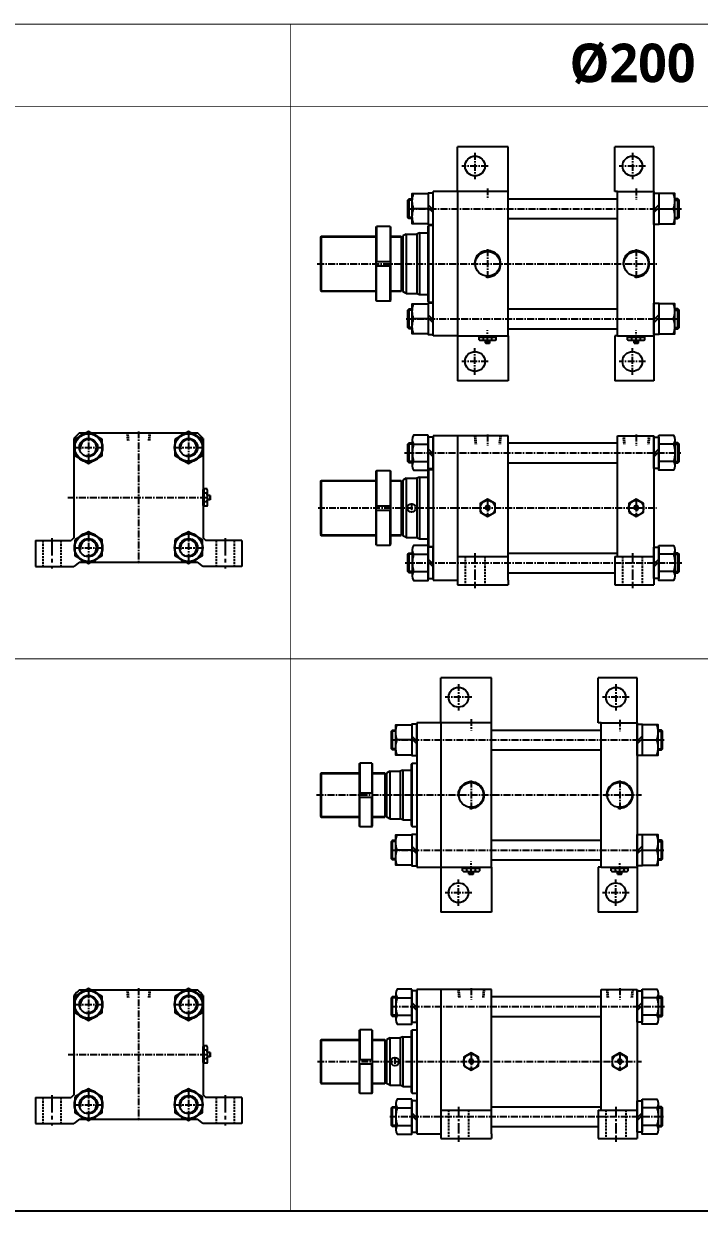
# Model space of a CAD drawing. Extents: x -819 to 7103, y -1 to 3511.
# Drawn here: x 3794 to 5022, y -1 to 2156 of the extents above; entities that cross this region are included whole.
import ezdxf

# ---------------------------------------------------------------- set-up
doc = ezdxf.new("R2010")
doc.units = 0
doc.header["$LTSCALE"] = 10
doc.header["$MEASUREMENT"] = 0
for name, pattern in [('CENTER', [2, 1.25, -0.25, 0.25, -0.25]), ('CENTERX2', [4, 2.5, -0.5, 0.5, -0.5]), ('HIDDEN', [0.375, 0.25, -0.125]), ('HIDDENX2', [0.75, 0.5, -0.25])]:
    doc.linetypes.add(name, pattern=pattern)
doc.layers.get('0').update_dxf_attribs({"linetype": 'CONTINUOUS'})
for name, color, linetype in [('CEN', 1, 'CENTERX2'), ('HID', 2, 'HIDDENX2'), ('ML', 7, 'CONTINUOUS')]:
    doc.layers.add(name, color=color, linetype=linetype)
doc.styles.add('문자', font='romans.shx')

msp = doc.modelspace()

# ---------------------------------------------------------------- linework, layer by layer
at = {"color": 7, "linetype": 'Continuous'}
for p, q in [((4621.9, 1581.9), (4621.9, 1586.9)), ((4621.9, 1586.9), (4628.3, 1586.9)), ((4622.9, 1586.9), (4622.9, 1588.9)), ((4622.9, 1588.9), (4652.1, 1588.9)), ((4625.1, 1580.9), (4649.9, 1580.9)), ((4628.3, 1586.9), (4653.1, 1586.9)), ((4629.7, 1581.9), (4629.7, 1586.9)), ((4633.5, 1581.1), (4633.5, 1581.1)), ((4633.5, 1576.4), (4633.5, 1580.9)), ((4633.5, 1576.4), (4634, 1575.9)), ((4641.5, 1576.4), (4633.5, 1576.4)), ((4634, 1575.9), (4641, 1575.9)), ((4641.5, 1576.4), (4641, 1575.9)), ((4641.5, 1576.4), (4641.5, 1580.9)), ((4645.3, 1581.9), (4645.3, 1586.9)), ((4652.1, 1586.9), (4652.1, 1588.9)), ((4653.1, 1581.9), (4653.1, 1586.9)), ((4891.9, 1581.9), (4891.9, 1586.9)), ((4891.9, 1586.9), (4898.3, 1586.9)), ((4892.9, 1586.9), (4892.9, 1588.9)), ((4892.9, 1588.9), (4922.1, 1588.9)), ((4895.1, 1580.9), (4919.9, 1580.9)), ((4898.3, 1586.9), (4923.1, 1586.9)), ((4899.7, 1581.9), (4899.7, 1586.9)), ((4903.5, 1581.1), (4903.5, 1581.1)), ((4903.5, 1576.4), (4903.5, 1580.9)), ((4903.5, 1576.4), (4904, 1575.9)), ((4911.5, 1576.4), (4903.5, 1576.4)), ((4904, 1575.9), (4911, 1575.9)), ((4911.5, 1576.4), (4911, 1575.9)), ((4911.5, 1576.4), (4911.5, 1580.9)), ((4915.3, 1581.9), (4915.3, 1586.9)), ((4922.1, 1586.9), (4922.1, 1588.9)), ((4923.1, 1581.9), (4923.1, 1586.9)), ((4120.5, 1280.7), (4120.5, 1309.9)), ((4122.5, 1309.9), (4120.5, 1309.9)), ((4127.5, 1310.9), (4122.5, 1310.9)), ((4122.5, 1286), (4122.5, 1310.9)), ((4127.5, 1303.1), (4122.5, 1303.1)), ((4128.5, 1282.9), (4128.5, 1307.7)), ((4133, 1299.3), (4128.5, 1299.3)), ((4133, 1299.3), (4133.5, 1298.8)), ((4133, 1299.3), (4133, 1291.3)), ((4133.5, 1291.8), (4133.5, 1298.8)), ((4122.5, 1280.7), (4120.5, 1280.7)), ((4127.5, 1287.5), (4122.5, 1287.5)), ((4122.5, 1279.7), (4122.5, 1286)), ((4127.5, 1279.7), (4122.5, 1279.7)), ((4128.2, 1291.3), (4128.2, 1291.3)), ((4133, 1291.3), (4128.5, 1291.3)), ((4133, 1291.3), (4133.5, 1291.8)), ((4591.9, 617.2), (4591.9, 622.2)), ((4591.9, 622.2), (4598.3, 622.2)), ((4592.9, 622.2), (4592.9, 624.2)), ((4592.9, 624.2), (4622.1, 624.2)), ((4595.1, 616.2), (4619.9, 616.2)), ((4598.3, 622.2), (4623.1, 622.2)), ((4599.7, 617.2), (4599.7, 622.2)), ((4603.5, 616.4), (4603.5, 616.4)), ((4603.5, 611.7), (4603.5, 616.2)), ((4603.5, 611.7), (4604, 611.2)), ((4611.5, 611.7), (4603.5, 611.7)), ((4604, 611.2), (4611, 611.2)), ((4611.5, 611.7), (4611, 611.2)), ((4611.5, 611.7), (4611.5, 616.2)), ((4615.3, 617.2), (4615.3, 622.2)), ((4622.1, 622.2), (4622.1, 624.2)), ((4623.1, 617.2), (4623.1, 622.2)), ((4861.9, 617.2), (4861.9, 622.2)), ((4861.9, 622.2), (4868.3, 622.2)), ((4862.9, 622.2), (4862.9, 624.2)), ((4862.9, 624.2), (4892.1, 624.2)), ((4865.1, 616.2), (4889.9, 616.2)), ((4868.3, 622.2), (4893.1, 622.2)), ((4869.7, 617.2), (4869.7, 622.2)), ((4873.5, 616.4), (4873.5, 616.4)), ((4873.5, 611.7), (4873.5, 616.2)), ((4873.5, 611.7), (4874, 611.2)), ((4881.5, 611.7), (4873.5, 611.7)), ((4874, 611.2), (4881, 611.2)), ((4881.5, 611.7), (4881, 611.2)), ((4881.5, 611.7), (4881.5, 616.2)), ((4885.3, 617.2), (4885.3, 622.2)), ((4892.1, 622.2), (4892.1, 624.2)), ((4893.1, 617.2), (4893.1, 622.2)), ((4120.5, 269.2), (4120.5, 298.4)), ((4122.5, 298.4), (4120.5, 298.4)), ((4127.5, 299.4), (4122.5, 299.4)), ((4122.5, 274.5), (4122.5, 299.4)), ((4127.5, 291.6), (4122.5, 291.6)), ((4128.5, 271.4), (4128.5, 296.2)), ((4133, 287.8), (4128.5, 287.8)), ((4133, 287.8), (4133.5, 287.3)), ((4133, 287.8), (4133, 279.8)), ((4133.5, 280.3), (4133.5, 287.3)), ((4122.5, 269.2), (4120.5, 269.2)), ((4127.5, 276), (4122.5, 276)), ((4122.5, 268.2), (4122.5, 274.5)), ((4127.5, 268.2), (4122.5, 268.2)), ((4128.2, 279.8), (4128.2, 279.8)), ((4133, 279.8), (4128.5, 279.8)), ((4133, 279.8), (4133.5, 280.3))]:
    msp.add_line(p, q, dxfattribs=at)
for points in [[(4624, 1268.8), (4637.5, 1261), (4651, 1268.8), (4651, 1284.4), (4637.5, 1292.2), (4624, 1284.4)], [(4636.1, 1279.1), (4634.6, 1276.6), (4636.1, 1274.1), (4639, 1274.1), (4640.4, 1276.6), (4639, 1279.1)], [(4894, 1268.8), (4907.5, 1261), (4921, 1268.8), (4921, 1284.4), (4907.5, 1292.2), (4894, 1284.4)], [(4906.1, 1279.1), (4904.6, 1276.6), (4906.1, 1274.1), (4909, 1274.1), (4910.4, 1276.6), (4909, 1279.1)], [(4594, 263.3), (4607.5, 255.5), (4621, 263.3), (4621, 278.9), (4607.5, 286.7), (4594, 278.9)], [(4864, 263.3), (4877.5, 255.5), (4891, 263.3), (4891, 278.9), (4877.5, 286.7), (4864, 278.9)], [(4606.1, 273.6), (4604.6, 271.1), (4606.1, 268.6), (4609, 268.6), (4610.4, 271.1), (4609, 273.6)], [(4876.1, 273.6), (4874.6, 271.1), (4876.1, 268.6), (4879, 268.6), (4880.4, 271.1), (4879, 273.6)]]:
    msp.add_lwpolyline(points, close=True, dxfattribs=at)
for centre, radius in [((4637.5, 1276.6), 13.5), ((4637.5, 1276.6), 3.5), ((4907.5, 1276.6), 13.5), ((4907.5, 1276.6), 3.5), ((4607.5, 271.1), 13.5), ((4877.5, 271.1), 13.5), ((4607.5, 271.1), 3.5), ((4877.5, 271.1), 3.5)]:
    msp.add_circle(centre, radius, dxfattribs=at)
for centre, radius, start, end in [((4625.1, 1586.5), 5.62, 235.6158, 270), ((4625.8, 1589.1), 8.22, 241.7006, 298.2994), ((4637.5, 1612.2), 31.3, 255.6172, 270.0141), ((4637.5, 1612.2), 31.3, 269.9859, 284.3828), ((4649.2, 1589.1), 8.22, 241.7006, 298.2994), ((4895.1, 1586.5), 5.62, 235.6158, 270), ((4895.8, 1589.1), 8.22, 241.7006, 298.2994), ((4907.5, 1612.2), 31.3, 255.6172, 270.0141), ((4907.5, 1612.2), 31.3, 269.9859, 284.3828), ((4919.2, 1589.1), 8.22, 241.7006, 298.2994), ((4120.2, 1307), 8.22, 331.7006, 28.2994), ((4097.1, 1295.3), 31.3, 359.9859, 14.3828), ((4097.1, 1295.3), 31.3, 345.6172, 0.0141), ((4120.2, 1283.6), 8.22, 331.7006, 28.2994), ((4122.8, 1282.9), 5.62, 325.6158, 0), ((4595.1, 621.8), 5.62, 235.6158, 270), ((4595.8, 624.4), 8.22, 241.7006, 298.2994), ((4607.5, 647.5), 31.3, 255.6172, 270.0141), ((4607.5, 647.5), 31.3, 269.9859, 284.3828), ((4619.2, 624.4), 8.22, 241.7006, 298.2994), ((4865.1, 621.8), 5.62, 235.6158, 270), ((4865.8, 624.4), 8.22, 241.7006, 298.2994), ((4877.5, 647.5), 31.3, 255.6172, 270.0141), ((4877.5, 647.5), 31.3, 269.9859, 284.3828), ((4889.2, 624.4), 8.22, 241.7006, 298.2994), ((4120.2, 295.5), 8.22, 331.7006, 28.2994), ((4097.1, 283.8), 31.3, 359.9859, 14.3828), ((4097.1, 283.8), 31.3, 345.6172, 0.0141), ((4120.2, 272.1), 8.22, 331.7006, 28.2994), ((4122.8, 271.4), 5.62, 325.6158, 0)]:
    msp.add_arc(centre, radius, start, end, dxfattribs=at)
at = {"layer": 'CEN', "color": 1, "linetype": 'CENTER'}
for p, q in [((4614.5, 1921.4), (4614.5, 1873.4)), ((4900.5, 1921.4), (4900.5, 1873.4)), ((4638.5, 1897.4), (4590.5, 1897.4)), ((4924.5, 1897.4), (4876.5, 1897.4)), ((4614.5, 1518.4), (4614.5, 1566.4)), ((4900.5, 1518.4), (4900.5, 1566.4)), ((4638.5, 1542.4), (4590.5, 1542.4)), ((4924.5, 1542.4), (4876.5, 1542.4)), ((4584.5, 956.7), (4584.5, 908.7)), ((4870.5, 956.7), (4870.5, 908.7)), ((4608.5, 932.7), (4560.5, 932.7)), ((4894.5, 932.7), (4846.5, 932.7)), ((4584.5, 553.7), (4584.5, 601.7)), ((4870.5, 553.7), (4870.5, 601.7)), ((4608.5, 577.7), (4560.5, 577.7)), ((4894.5, 577.7), (4846.5, 577.7))]:
    msp.add_line(p, q, dxfattribs=at)
at = {"layer": 'CEN', "color": 1, "linetype": 'CENTER', "ltscale": 2.5}
for p, q in [((3845.5, 1221.3), (3845.5, 1166.3)), ((4160.5, 1221.3), (4160.5, 1166.3)), ((3845.5, 209.8), (3845.5, 154.8)), ((4160.5, 209.8), (4160.5, 154.8))]:
    msp.add_line(p, q, dxfattribs=at)
at = {"layer": 'CEN', "color": 1, "linetype": 'CENTER', "ltscale": 1.5}
for p, q in [((4614.5, 1194.6), (4614.5, 1130.6)), ((4900.5, 1194.6), (4900.5, 1130.6)), ((4584.5, 189.1), (4584.5, 125.1)), ((4870.5, 189.1), (4870.5, 125.1))]:
    msp.add_line(p, q, dxfattribs=at)
at = {"layer": 'CEN', "color": 7, "linetype": 'Continuous', "ltscale": 1.5}
for p, q in [((4868.5, 1188.6), (4868.5, 1136.6)), ((4838.5, 183.1), (4838.5, 131.1))]:
    msp.add_line(p, q, dxfattribs=at)
at = {"layer": 'HID', "color": 6, "linetype": 'HIDDEN', "ltscale": 1.5}
for p, q in [((3829, 1217.3), (3829, 1170.3)), ((3862, 1217.3), (3862, 1170.3)), ((4144, 1217.3), (4144, 1170.3)), ((4177, 1217.3), (4177, 1170.3)), ((4596.5, 1188.6), (4596.5, 1136.6)), ((4632.5, 1188.6), (4632.5, 1136.6)), ((4882.5, 1188.6), (4882.5, 1136.6)), ((4918.5, 1188.6), (4918.5, 1136.6)), ((3829, 205.8), (3829, 158.8)), ((3862, 205.8), (3862, 158.8)), ((4144, 205.8), (4144, 158.8)), ((4177, 205.8), (4177, 158.8)), ((4566.5, 183.1), (4566.5, 131.1)), ((4602.5, 183.1), (4602.5, 131.1)), ((4852.5, 183.1), (4852.5, 131.1)), ((4888.5, 183.1), (4888.5, 131.1))]:
    msp.add_line(p, q, dxfattribs=at)
at = {"layer": 'ML'}
for p, q in [((4674.5, 1932.4), (4582.5, 1932.4)), ((4582.5, 1850.9), (4582.5, 1932.4)), ((4674.5, 1850.9), (4674.5, 1932.4)), ((4939.5, 1932.4), (4868.5, 1932.4)), ((4868.5, 1850.9), (4868.5, 1932.4)), ((4939.5, 1850.9), (4939.5, 1932.4)), ((4494.7, 1801.9), (4494.7, 1837.9)), ((4674.5, 1850.9), (4538.5, 1850.9)), ((4538.5, 1588.9), (4538.5, 1850.9)), ((4582.5, 1850.9), (4582.5, 1588.9)), ((4674.5, 1588.9), (4674.5, 1850.9)), ((4873.5, 1850.9), (4868.5, 1850.9)), ((4873.5, 1588.9), (4873.5, 1850.9)), ((4873.5, 1850.9), (4939.5, 1850.9)), ((4939.5, 1850.9), (4939.5, 1588.9)), ((4983.3, 1801.9), (4983.3, 1837.9)), ((4529.5, 1819.9), (4503, 1819.9)), ((4529.5, 1826.9), (4538.5, 1817.9)), ((4529.5, 1821.8), (4538.5, 1812.8)), ((4948.5, 1826.9), (4939.5, 1817.9)), ((4948.5, 1821.8), (4939.5, 1812.8)), ((4948.5, 1819.9), (4975.1, 1819.9)), ((4333.5, 1768.4), (4335, 1769.9)), ((4333.5, 1768.4), (4333.5, 1671.4)), ((4335, 1769.9), (4434.3, 1769.9)), ((4335, 1769.9), (4335, 1669.9)), ((4434.3, 1786.4), (4435.3, 1787.4)), ((4434.3, 1786.4), (4434.3, 1653.4)), ((4435.3, 1787.4), (4435.3, 1723.9)), ((4460.3, 1787.4), (4435.3, 1787.4)), ((4460.3, 1787.4), (4460.3, 1723.9)), ((4460.3, 1787.4), (4461.3, 1786.4)), ((4461.3, 1653.4), (4461.3, 1786.4)), ((4461.3, 1769.9), (4480.5, 1769.9)), ((4480.5, 1769.9), (4480.5, 1669.9)), ((4480.5, 1768.4), (4483.5, 1768.4)), ((4489.5, 1773.9), (4483.5, 1770.4)), ((4483.5, 1770.4), (4483.5, 1669.3)), ((4489.5, 1773.9), (4489.5, 1665.9)), ((4489.5, 1773.9), (4508.5, 1773.9)), ((4513.5, 1775.9), (4508.5, 1773.9)), ((4508.5, 1773.9), (4508.5, 1665.9)), ((4513.5, 1775.9), (4513.5, 1663.9)), ((4513.5, 1775.9), (4528.5, 1775.9)), ((4528.5, 1787.9), (4530.5, 1789.9)), ((4528.5, 1787.9), (4528.5, 1651.9)), ((4530.5, 1649.9), (4530.5, 1789.9)), ((4530.5, 1789.9), (4538.5, 1789.9)), ((4434.3, 1723.9), (4461.3, 1723.9)), ((4434.3, 1715.9), (4461.3, 1715.9)), ((4435.3, 1652.4), (4435.3, 1715.9)), ((4460.3, 1652.4), (4460.3, 1715.9)), ((4333.5, 1671.4), (4335, 1669.9)), ((4335, 1669.9), (4434.3, 1669.9)), ((4461.3, 1669.9), (4480.5, 1669.9)), ((4480.5, 1671.4), (4483.5, 1671.4)), ((4489.5, 1665.9), (4483.5, 1669.3)), ((4489.5, 1665.9), (4508.5, 1665.9)), ((4508.5, 1665.9), (4513.5, 1663.9)), ((4513.5, 1663.9), (4528.5, 1663.9)), ((4435.3, 1652.4), (4434.3, 1653.4)), ((4435.3, 1652.4), (4460.3, 1652.4)), ((4460.3, 1652.4), (4461.3, 1653.4)), ((4530.5, 1649.9), (4528.5, 1651.9)), ((4530.5, 1649.9), (4538.5, 1649.9)), ((4494.7, 1601.9), (4494.7, 1637.9)), ((4529.5, 1619.9), (4503, 1619.9)), ((4529.5, 1626.9), (4538.5, 1617.9)), ((4529.5, 1621.8), (4538.5, 1612.8)), ((4948.5, 1626.9), (4939.5, 1617.9)), ((4948.5, 1621.8), (4939.5, 1612.8)), ((4948.5, 1619.9), (4975.1, 1619.9)), ((4983.3, 1601.9), (4983.3, 1637.9)), ((4582.5, 1588.9), (4538.5, 1588.9)), ((4582.5, 1588.9), (4674.5, 1588.9)), ((4582.5, 1588.9), (4582.5, 1507.4)), ((4674.5, 1588.9), (4674.5, 1507.4)), ((4873.5, 1588.9), (4868.5, 1588.9)), ((4868.5, 1588.9), (4868.5, 1507.4)), ((4873.5, 1588.9), (4939.5, 1588.9)), ((4939.5, 1588.9), (4939.5, 1507.4)), ((4674.5, 1507.4), (4582.5, 1507.4)), ((4939.5, 1507.4), (4868.5, 1507.4)), ((3885.5, 1402.4), (3885.5, 1222.3)), ((3895.8, 1412.8), (3907.9, 1412.8)), ((3916.1, 1412.8), (4089.9, 1412.8)), ((4098.1, 1412.8), (4110.1, 1412.8)), ((4120.5, 1402.4), (4120.5, 1222.3)), ((4582.5, 1407.6), (4538.5, 1407.6)), ((4538.5, 1407.6), (4538.5, 1145.6)), ((4582.5, 1407.6), (4582.5, 1145.6)), ((4674.5, 1407.6), (4582.5, 1407.6)), ((4674.5, 1145.6), (4674.5, 1407.6)), ((4873.5, 1188.6), (4873.5, 1407.6)), ((4873.5, 1407.6), (4939.5, 1407.6)), ((4939.5, 1407.6), (4939.5, 1145.6)), ((4494.7, 1358.6), (4494.7, 1394.6)), ((4500.5, 1400.4), (4500.5, 1352.8)), ((4503, 1392.5), (4529.5, 1392.5)), ((4529.5, 1383.7), (4538.5, 1374.7)), ((4948.5, 1383.7), (4939.5, 1374.7)), ((4975.1, 1392.5), (4948.5, 1392.5)), ((4977.5, 1400.4), (4977.5, 1352.8)), ((4983.3, 1358.6), (4983.3, 1394.6)), ((4503, 1360.8), (4529.5, 1360.8)), ((4529.5, 1378.6), (4538.5, 1369.6)), ((4948.5, 1378.6), (4939.5, 1369.6)), ((4975.1, 1360.8), (4948.5, 1360.8)), ((4434.3, 1343.1), (4435.3, 1344.1)), ((4434.3, 1343.1), (4434.3, 1210.1)), ((4460.3, 1344.1), (4435.3, 1344.1)), ((4435.3, 1344.1), (4435.3, 1280.6)), ((4460.3, 1344.1), (4460.3, 1280.6)), ((4460.3, 1344.1), (4461.3, 1343.1)), ((4461.3, 1210.1), (4461.3, 1343.1)), ((4528.5, 1344.6), (4528.8, 1344.9)), ((4528.5, 1344.6), (4528.5, 1208.6)), ((4529.5, 1345.6), (4530.5, 1346.6)), ((4530.5, 1346.6), (4538.5, 1346.6)), ((4530.5, 1206.6), (4530.5, 1346.6)), ((4333.5, 1325.1), (4335, 1326.6)), ((4333.5, 1325.1), (4333.5, 1228.1)), ((4335, 1326.6), (4434.3, 1326.6)), ((4335, 1326.6), (4335, 1226.6)), ((4461.3, 1326.6), (4480.5, 1326.6)), ((4480.5, 1326.6), (4480.5, 1226.6)), ((4480.5, 1325.1), (4483.5, 1325.1)), ((4489.5, 1330.6), (4483.5, 1327.2)), ((4483.5, 1327.2), (4483.5, 1226.1)), ((4489.5, 1330.6), (4508.5, 1330.6)), ((4489.5, 1330.6), (4489.5, 1222.6)), ((4513.5, 1332.6), (4508.5, 1330.6)), ((4508.5, 1330.6), (4508.5, 1222.6)), ((4513.5, 1332.6), (4513.5, 1220.6)), ((4513.5, 1332.6), (4528.5, 1332.6)), ((4434.3, 1280.6), (4461.3, 1280.6)), ((4434.3, 1272.6), (4461.3, 1272.6)), ((4435.3, 1209.1), (4435.3, 1272.6)), ((4460.3, 1209.1), (4460.3, 1272.6)), ((3815.5, 1217.3), (3815.5, 1170.3)), ((3815.5, 1217.3), (3880.5, 1217.3)), ((3885.5, 1222.3), (3880.5, 1217.3)), ((4120.5, 1222.3), (4125.5, 1217.3)), ((4190.5, 1217.3), (4125.5, 1217.3)), ((4190.5, 1217.3), (4190.5, 1170.3)), ((4333.5, 1228.1), (4335, 1226.6)), ((4335, 1226.6), (4434.3, 1226.6)), ((4435.3, 1209.1), (4434.3, 1210.1)), ((4435.3, 1209.1), (4460.3, 1209.1)), ((4460.3, 1209.1), (4461.3, 1210.1)), ((4461.3, 1226.6), (4480.5, 1226.6)), ((4480.5, 1228.1), (4483.5, 1228.1)), ((4489.5, 1222.6), (4483.5, 1226.1)), ((4489.5, 1222.6), (4508.5, 1222.6)), ((4508.5, 1222.6), (4513.5, 1220.6)), ((4513.5, 1220.6), (4528.5, 1220.6)), ((4528.8, 1208.4), (4528.5, 1208.6)), ((4494.7, 1158.6), (4494.7, 1194.6)), ((4500.5, 1200.4), (4500.5, 1152.8)), ((4503, 1192.5), (4529.5, 1192.5)), ((4530.5, 1206.6), (4529.5, 1207.6)), ((4530.5, 1206.6), (4538.5, 1206.6)), ((4582.5, 1188.6), (4674.5, 1188.6)), ((4868.5, 1188.6), (4939.5, 1188.6)), ((4975.1, 1192.5), (4948.5, 1192.5)), ((4977.5, 1200.4), (4977.5, 1152.8)), ((4983.3, 1158.6), (4983.3, 1194.6)), ((3815.5, 1170.3), (3885.5, 1170.3)), ((3895.8, 1177.8), (3885.5, 1170.3)), ((3895.8, 1177.8), (3907.9, 1177.8)), ((3916.1, 1177.8), (4089.9, 1177.8)), ((4098.1, 1177.8), (4110.1, 1177.8)), ((4120.5, 1170.3), (4110.1, 1177.8)), ((4190.5, 1170.3), (4120.5, 1170.3)), ((4529.5, 1183.7), (4538.5, 1174.7)), ((4529.5, 1178.6), (4538.5, 1169.6)), ((4948.5, 1183.7), (4939.5, 1174.7)), ((4948.5, 1178.6), (4939.5, 1169.6)), ((4503, 1160.8), (4529.5, 1160.8)), ((4538.5, 1145.6), (4582.5, 1145.6)), ((4582.5, 1145.6), (4582.5, 1136.6)), ((4674.5, 1145.6), (4674.5, 1136.6)), ((4939.5, 1145.6), (4939.5, 1136.6)), ((4975.1, 1160.8), (4948.5, 1160.8)), ((4582.5, 1136.6), (4674.5, 1136.6)), ((4868.5, 1136.6), (4939.5, 1136.6)), ((4644.5, 967.7), (4552.5, 967.7)), ((4552.5, 886.2), (4552.5, 967.7)), ((4644.5, 886.2), (4644.5, 967.7)), ((4909.5, 967.7), (4838.5, 967.7)), ((4838.5, 886.2), (4838.5, 967.7)), ((4909.5, 886.2), (4909.5, 967.7)), ((4552.5, 886.2), (4508.5, 886.2)), ((4508.5, 886.2), (4508.5, 624.2)), ((4552.5, 886.2), (4552.5, 624.2)), ((4644.5, 886.2), (4552.5, 886.2)), ((4644.5, 624.2), (4644.5, 886.2)), ((4843.5, 886.2), (4838.5, 886.2)), ((4843.5, 624.2), (4843.5, 886.2)), ((4843.5, 886.2), (4909.5, 886.2)), ((4909.5, 886.2), (4909.5, 624.2)), ((4464.7, 837.2), (4464.7, 873.2)), ((4953.3, 837.2), (4953.3, 873.2)), ((4499.5, 855.2), (4473, 855.2)), ((4499.5, 862.2), (4508.5, 853.2)), ((4499.5, 857.1), (4508.5, 848.1)), ((4918.5, 862.2), (4909.5, 853.2)), ((4918.5, 857.1), (4909.5, 848.1)), ((4918.5, 855.2), (4945.1, 855.2)), ((4404.3, 811.7), (4405.3, 812.7)), ((4404.3, 811.7), (4404.3, 698.7)), ((4405.3, 812.7), (4405.3, 759.2)), ((4427.3, 812.7), (4405.3, 812.7)), ((4427.3, 812.7), (4427.3, 759.2)), ((4427.3, 812.7), (4428.3, 811.7)), ((4428.3, 698.7), (4428.3, 811.7)), ((4459.5, 798.2), (4453.5, 794.7)), ((4459.5, 798.2), (4459.5, 712.2)), ((4459.5, 798.2), (4478.5, 798.2)), ((4483.5, 800.2), (4478.5, 798.2)), ((4478.5, 798.2), (4478.5, 712.2)), ((4483.5, 800.2), (4483.5, 710.2)), ((4483.5, 800.2), (4498.5, 800.2)), ((4498.5, 810.7), (4500.5, 812.7)), ((4498.5, 810.7), (4498.5, 699.7)), ((4500.5, 697.7), (4500.5, 812.7)), ((4500.5, 812.7), (4508.5, 812.7)), ((4333.5, 793.7), (4335, 795.2)), ((4333.5, 793.7), (4333.5, 716.7)), ((4335, 795.2), (4335, 715.2)), ((4335, 795.2), (4404.3, 795.2)), ((4428.3, 795.2), (4450.5, 795.2)), ((4450.5, 795.2), (4450.5, 715.2)), ((4450.5, 793.7), (4453.5, 793.7)), ((4453.5, 794.7), (4453.5, 715.6)), ((4404.3, 759.2), (4428.3, 759.2)), ((4404.3, 751.2), (4428.3, 751.2)), ((4405.3, 697.7), (4405.3, 751.2)), ((4427.3, 697.7), (4427.3, 751.2)), ((4333.5, 716.7), (4335, 715.2)), ((4335, 715.2), (4404.3, 715.2)), ((4428.3, 715.2), (4450.5, 715.2)), ((4450.5, 716.7), (4453.5, 716.7)), ((4459.5, 712.2), (4453.5, 715.6)), ((4459.5, 712.2), (4478.5, 712.2)), ((4483.5, 710.2), (4478.5, 712.2)), ((4405.3, 697.7), (4404.3, 698.7)), ((4405.3, 697.7), (4427.3, 697.7)), ((4427.3, 697.7), (4428.3, 698.7)), ((4483.5, 710.2), (4498.5, 710.2)), ((4498.5, 699.7), (4500.5, 697.7)), ((4500.5, 697.7), (4508.5, 697.7)), ((4464.7, 637.2), (4464.7, 673.2)), ((4953.3, 637.2), (4953.3, 673.2)), ((4499.5, 655.2), (4473, 655.2)), ((4499.5, 662.2), (4508.5, 653.2)), ((4499.5, 657.1), (4508.5, 648.1)), ((4918.5, 662.2), (4909.5, 653.2)), ((4918.5, 657.1), (4909.5, 648.1)), ((4918.5, 655.2), (4945.1, 655.2)), ((4508.5, 624.2), (4644.5, 624.2)), ((4552.5, 624.2), (4552.5, 542.7)), ((4644.5, 624.2), (4644.5, 542.7)), ((4843.5, 624.2), (4838.5, 624.2)), ((4838.5, 624.2), (4838.5, 542.7)), ((4843.5, 624.2), (4909.5, 624.2)), ((4909.5, 624.2), (4909.5, 542.7)), ((4644.5, 542.7), (4552.5, 542.7)), ((4909.5, 542.7), (4838.5, 542.7)), ((3885.5, 390.9), (3885.5, 210.8)), ((3895.8, 401.3), (3907.9, 401.3)), ((3916.1, 401.3), (4089.9, 401.3)), ((4098.1, 401.3), (4110.1, 401.3)), ((4120.5, 390.9), (4120.5, 210.8)), ((4464.7, 353.1), (4464.7, 389.1)), ((4470.5, 394.9), (4470.5, 347.3)), ((4552.5, 402.1), (4508.5, 402.1)), ((4508.5, 402.1), (4508.5, 140.1)), ((4552.5, 402.1), (4552.5, 140.1)), ((4644.5, 402.1), (4552.5, 402.1)), ((4644.5, 140.1), (4644.5, 402.1)), ((4843.5, 183.1), (4843.5, 402.1)), ((4843.5, 402.1), (4909.5, 402.1)), ((4909.5, 402.1), (4909.5, 140.1)), ((4947.5, 394.9), (4947.5, 347.3)), ((4953.3, 353.1), (4953.3, 389.1)), ((4473, 387), (4499.5, 387)), ((4499.5, 378.1), (4508.5, 369.1)), ((4499.5, 373), (4508.5, 364)), ((4918.5, 378.1), (4909.5, 369.1)), ((4918.5, 373), (4909.5, 364)), ((4945.1, 387), (4918.5, 387)), ((4473, 355.2), (4499.5, 355.2)), ((4945.1, 355.2), (4918.5, 355.2)), ((4404.3, 327.6), (4405.3, 328.6)), ((4404.3, 327.6), (4404.3, 214.6)), ((4427.3, 328.6), (4405.3, 328.6)), ((4405.3, 328.6), (4405.3, 275.1)), ((4427.3, 328.6), (4428.3, 327.6)), ((4427.3, 328.6), (4427.3, 275.1)), ((4428.3, 214.6), (4428.3, 327.6)), ((4498.5, 326.6), (4500.5, 328.6)), ((4498.5, 326.6), (4498.5, 215.6)), ((4500.5, 328.6), (4508.5, 328.6)), ((4500.5, 213.6), (4500.5, 328.6)), ((4333.5, 309.6), (4335, 311.1)), ((4333.5, 309.6), (4333.5, 232.6)), ((4335, 311.1), (4404.3, 311.1)), ((4335, 311.1), (4335, 231.1)), ((4428.3, 311.1), (4450.5, 311.1)), ((4450.5, 311.1), (4450.5, 231.1)), ((4450.5, 309.6), (4453.5, 309.6)), ((4459.5, 314.1), (4453.5, 310.6)), ((4453.5, 310.6), (4453.5, 231.5)), ((4459.5, 314.1), (4478.5, 314.1)), ((4459.5, 314.1), (4459.5, 228.1)), ((4483.5, 316.1), (4478.5, 314.1)), ((4478.5, 314.1), (4478.5, 228.1)), ((4483.5, 316.1), (4483.5, 226.1)), ((4483.5, 316.1), (4498.5, 316.1)), ((4404.3, 275.1), (4428.3, 275.1)), ((4404.3, 267.1), (4428.3, 267.1)), ((4405.3, 213.6), (4405.3, 267.1)), ((4427.3, 213.6), (4427.3, 267.1)), ((4333.5, 232.6), (4335, 231.1)), ((4335, 231.1), (4404.3, 231.1)), ((4428.3, 231.1), (4450.5, 231.1)), ((4450.5, 232.6), (4453.5, 232.6)), ((4459.5, 228.1), (4453.5, 231.5)), ((4459.5, 228.1), (4478.5, 228.1)), ((4483.5, 226.1), (4478.5, 228.1)), ((4483.5, 226.1), (4498.5, 226.1)), ((3815.5, 205.8), (3815.5, 158.8)), ((3815.5, 205.8), (3880.5, 205.8)), ((3885.5, 210.8), (3880.5, 205.8)), ((4120.5, 210.8), (4125.5, 205.8)), ((4190.5, 205.8), (4125.5, 205.8)), ((4190.5, 205.8), (4190.5, 158.8)), ((4405.3, 213.6), (4404.3, 214.6)), ((4405.3, 213.6), (4427.3, 213.6)), ((4427.3, 213.6), (4428.3, 214.6)), ((4470.5, 194.9), (4470.5, 147.3)), ((4498.5, 215.6), (4500.5, 213.6)), ((4500.5, 213.6), (4508.5, 213.6)), ((4947.5, 194.9), (4947.5, 147.3)), ((4464.7, 153.1), (4464.7, 189.1)), ((4473, 187), (4499.5, 187)), ((4499.5, 178.1), (4508.5, 169.1)), ((4499.5, 173), (4508.5, 164)), ((4552.5, 183.1), (4644.5, 183.1)), ((4838.5, 183.1), (4909.5, 183.1)), ((4918.5, 178.1), (4909.5, 169.1)), ((4918.5, 173), (4909.5, 164)), ((4945.1, 187), (4918.5, 187)), ((4953.3, 153.1), (4953.3, 189.1)), ((3815.5, 158.8), (3885.5, 158.8)), ((3895.8, 166.3), (3885.5, 158.8)), ((3895.8, 166.3), (3907.9, 166.3)), ((3916.1, 166.3), (4089.9, 166.3)), ((4098.1, 166.3), (4110.1, 166.3)), ((4120.5, 158.8), (4110.1, 166.3)), ((4190.5, 158.8), (4120.5, 158.8)), ((4473, 155.2), (4499.5, 155.2)), ((4945.1, 155.2), (4918.5, 155.2)), ((4508.5, 140.1), (4552.5, 140.1)), ((4552.5, 140.1), (4552.5, 131.1)), ((4552.5, 131.1), (4644.5, 131.1)), ((4644.5, 140.1), (4644.5, 131.1)), ((4838.5, 131.1), (4909.5, 131.1)), ((4909.5, 140.1), (4909.5, 131.1)), ((0, 0), (7102.1, 0))]:
    msp.add_line(p, q, dxfattribs=at)
at = {"layer": 'ML', "color": 1, "linetype": 'CENTER'}
for p, q in [((4637.5, 1856.9), (4637.5, 1836.4)), ((4907.5, 1856.6), (4907.5, 1836.1)), ((4492, 1819.9), (4990.7, 1819.9)), ((4637.5, 1746.2), (4637.5, 1693.6)), ((4907.5, 1746.2), (4907.5, 1693.6)), ((4327.7, 1719.9), (4947.3, 1719.9)), ((4489.4, 1619.9), (4987.7, 1619.9)), ((4637.5, 1577.9), (4637.5, 1599.3)), ((4907.5, 1578.3), (4907.5, 1598.8)), ((3912, 1415.2), (3912, 1357.4)), ((4003, 1415.6), (4003, 1175.5)), ((4094, 1415.2), (4094, 1357.4)), ((4637.5, 1409.9), (4637.5, 1389.5)), ((4907.5, 1409.9), (4907.5, 1389.5)), ((3885.6, 1386.3), (3938.3, 1386.3)), ((4067.6, 1386.3), (4120.3, 1386.3)), ((4486.6, 1376.6), (4988.7, 1376.6)), ((3874.8, 1295.3), (4127, 1295.3)), ((4329.3, 1276.6), (4944.8, 1276.6)), ((4499, 1284.9), (4499, 1268.4)), ((4637.5, 1287.6), (4637.5, 1265.6)), ((4907.5, 1287.6), (4907.5, 1265.6)), ((3912, 1233.2), (3912, 1175.4)), ((4094, 1233.2), (4094, 1175.4)), ((3885.6, 1204.3), (3938.3, 1204.3)), ((4067.6, 1204.3), (4120.3, 1204.3)), ((4487.4, 1176.6), (4990.5, 1176.6)), ((4607.5, 893.1), (4607.5, 872.6)), ((4877.5, 891.9), (4877.5, 871.4)), ((4460.8, 855.2), (4960.7, 855.2)), ((4607.5, 781.5), (4607.5, 728.9)), ((4877.5, 781.5), (4877.5, 728.9)), ((4326.6, 755.2), (4917.3, 755.2)), ((4460.8, 655.2), (4957.7, 655.2)), ((4607.5, 613.6), (4607.5, 634.6)), ((4877.5, 613.6), (4877.5, 634.1)), ((3912, 403.6), (3912, 345.9)), ((4003, 404.1), (4003, 164)), ((4094, 403.6), (4094, 345.9)), ((4607.5, 404.4), (4607.5, 383.9)), ((4877.5, 404.4), (4877.5, 383.9)), ((3885.6, 374.8), (3938.3, 374.8)), ((4067.6, 374.8), (4120.3, 374.8)), ((4461.4, 371.1), (4960.7, 371.1)), ((3875.2, 283.8), (4127, 283.8)), ((4607.5, 282.1), (4607.5, 260.1)), ((4877.5, 282.1), (4877.5, 260.1)), ((4328, 271.1), (4917.3, 271.1)), ((4469, 279.3), (4469, 262.8)), ((3912, 221.6), (3912, 163.9)), ((4094, 221.6), (4094, 163.9)), ((3885.6, 192.8), (3938.3, 192.8)), ((4067.6, 192.8), (4120.3, 192.8)), ((4459.7, 171.1), (4957.7, 171.1))]:
    msp.add_line(p, q, dxfattribs=at)
at = {"layer": 'ML', "color": 2}
for p, q in [((4500.5, 1835.7), (4492.5, 1835.7)), ((4977.5, 1835.7), (4985.5, 1835.7)), ((4500.5, 1804), (4492.5, 1804)), ((4977.5, 1804), (4985.5, 1804)), ((4334, 1768.9), (4434.3, 1768.9)), ((4461.3, 1768.9), (4480.5, 1768.9)), ((4334, 1670.9), (4434.3, 1670.9)), ((4461.3, 1670.9), (4480.5, 1670.9)), ((4500.5, 1635.7), (4492.5, 1635.7)), ((4977.5, 1635.7), (4985.5, 1635.7)), ((4500.5, 1604), (4492.5, 1604)), ((4977.5, 1604), (4985.5, 1604)), ((4634, 1581.1), (4634, 1581.1)), ((4634, 1575.9), (4634, 1580.9)), ((4641, 1575.9), (4641, 1580.9)), ((4904, 1581.1), (4904, 1581.1)), ((4904, 1575.9), (4904, 1580.9)), ((4911, 1575.9), (4911, 1580.9)), ((4500.5, 1392.5), (4492.5, 1392.5)), ((4977.5, 1392.5), (4985.5, 1392.5)), ((4500.5, 1360.8), (4492.5, 1360.8)), ((4977.5, 1360.8), (4985.5, 1360.8)), ((4334, 1325.6), (4434.3, 1325.6)), ((4461.3, 1325.6), (4480.5, 1325.6)), ((4133.5, 1298.8), (4128.5, 1298.8)), ((4128.3, 1291.8), (4128.3, 1291.8)), ((4133.5, 1291.8), (4128.5, 1291.8)), ((4334, 1227.6), (4434.3, 1227.6)), ((4461.3, 1227.6), (4480.5, 1227.6)), ((4500.5, 1192.5), (4492.5, 1192.5)), ((4977.5, 1192.5), (4985.5, 1192.5)), ((4500.5, 1160.8), (4492.5, 1160.8)), ((4977.5, 1160.8), (4985.5, 1160.8)), ((4470.5, 871), (4462.5, 871)), ((4947.5, 871), (4955.5, 871)), ((4470.5, 839.3), (4462.5, 839.3)), ((4947.5, 839.3), (4955.5, 839.3)), ((4334, 794.2), (4404.3, 794.2)), ((4428.3, 794.2), (4450.5, 794.2)), ((4334, 716.2), (4404.3, 716.2)), ((4428.3, 716.2), (4450.5, 716.2)), ((4470.5, 671), (4462.5, 671)), ((4947.5, 671), (4955.5, 671)), ((4470.5, 639.3), (4462.5, 639.3)), ((4947.5, 639.3), (4955.5, 639.3)), ((4604, 616.4), (4604, 616.4)), ((4604, 611.2), (4604, 616.2)), ((4611, 611.2), (4611, 616.2)), ((4874, 616.4), (4874, 616.4)), ((4874, 611.2), (4874, 616.2)), ((4881, 611.2), (4881, 616.2)), ((4470.5, 386.9), (4462.5, 386.9)), ((4947.5, 386.9), (4955.5, 386.9)), ((4470.5, 355.2), (4462.5, 355.2)), ((4947.5, 355.2), (4955.5, 355.2)), ((4334, 310.1), (4404.3, 310.1)), ((4428.3, 310.1), (4450.5, 310.1)), ((4133.5, 287.3), (4128.5, 287.3)), ((4128.3, 280.3), (4128.3, 280.3)), ((4133.5, 280.3), (4128.5, 280.3)), ((4334, 232.1), (4404.3, 232.1)), ((4428.3, 232.1), (4450.5, 232.1)), ((4470.5, 186.9), (4462.5, 186.9)), ((4947.5, 186.9), (4955.5, 186.9)), ((4470.5, 155.2), (4462.5, 155.2)), ((4947.5, 155.2), (4955.5, 155.2))]:
    msp.add_line(p, q, dxfattribs=at)
at = {"layer": 'ML', "color": 7, "linetype": 'Continuous'}
for p, q in [((4674.5, 1837.9), (4873.5, 1837.9)), ((4674.5, 1801.9), (4873.5, 1801.9)), ((4674.5, 1637.9), (4873.5, 1637.9)), ((4674.5, 1601.9), (4873.5, 1601.9)), ((4674.5, 1394.6), (4873.5, 1394.6)), ((4674.5, 1358.6), (4873.5, 1358.6)), ((4674.5, 1194.6), (4873.5, 1194.6)), ((4674.5, 1158.6), (4868.5, 1158.6)), ((4644.5, 873.2), (4843.5, 873.2)), ((4644.5, 837.2), (4843.5, 837.2)), ((4644.5, 673.2), (4843.5, 673.2)), ((4644.5, 637.2), (4843.5, 637.2)), ((4644.5, 389.1), (4843.5, 389.1)), ((4644.5, 353.1), (4843.5, 353.1)), ((4644.5, 189.1), (4843.5, 189.1)), ((4644.5, 153.1), (4838.5, 153.1))]:
    msp.add_line(p, q, dxfattribs=at)
at = {"layer": 'ML', "color": 6, "linetype": 'HIDDEN'}
for p, q in [((3982, 1412.8), (3983.2, 1398.8)), ((3983.5, 1412.8), (3984.7, 1398.8)), ((4022.4, 1412.8), (4021.2, 1398.8)), ((4023.9, 1412.8), (4022.7, 1398.8)), ((4613.6, 1407.6), (4614.9, 1392.6)), ((4615.1, 1407.6), (4616.4, 1392.6)), ((4659.9, 1407.6), (4658.6, 1392.6)), ((4661.4, 1407.6), (4660.1, 1392.6)), ((4883.6, 1407.6), (4884.9, 1392.6)), ((4885.1, 1407.6), (4886.4, 1392.6)), ((4929.9, 1407.6), (4928.6, 1392.6)), ((4931.4, 1407.6), (4930.1, 1392.6)), ((3982, 401.3), (3983.2, 387.3)), ((3983.5, 401.3), (3984.7, 387.3)), ((4022.4, 401.3), (4021.2, 387.3)), ((4023.9, 401.3), (4022.7, 387.3)), ((4583.6, 402.1), (4584.9, 387.1)), ((4585.1, 402.1), (4586.4, 387.1)), ((4629.9, 402.1), (4628.6, 387.1)), ((4631.4, 402.1), (4630.1, 387.1)), ((4853.6, 402.1), (4854.9, 387.1)), ((4855.1, 402.1), (4856.4, 387.1)), ((4899.9, 402.1), (4898.6, 387.1)), ((4901.4, 402.1), (4900.1, 387.1))]:
    msp.add_line(p, q, dxfattribs=at)
at = {"layer": 'ML', "const_width": 1.5}
for points in [[(7102.1, 2005.1), (7102.1, 2155.1), (150, 2155.1)], [(4278.8, 2155.1), (4278.8, 0)], [(0, 2005.1), (5557.5, 2005.1)], [(0, 1002.5), (5557.5, 1002.5)]]:
    msp.add_lwpolyline(points, dxfattribs=at)
at = {"layer": 'ML'}
for points in [[(4500.5, 1801.9), (4494.7, 1801.9), (4492.5, 1804), (4492.5, 1835.7), (4494.7, 1837.9), (4500.5, 1837.9)], [(4538.5, 1791.4), (4538.5, 1848.3), (4529.5, 1848.3), (4529.5, 1791.4), (4538.5, 1791.4)], [(4939.5, 1791.4), (4939.5, 1848.3), (4948.5, 1848.3), (4948.5, 1791.4), (4939.5, 1791.4)], [(4977.5, 1801.9), (4983.3, 1801.9), (4985.5, 1804), (4985.5, 1835.7), (4983.3, 1837.9), (4977.5, 1837.9)], [(4538.5, 1591.4), (4538.5, 1648.3), (4529.5, 1648.3), (4529.5, 1591.4), (4538.5, 1591.4)], [(4939.5, 1591.4), (4939.5, 1648.3), (4948.5, 1648.3), (4948.5, 1591.4), (4939.5, 1591.4)], [(4500.5, 1601.9), (4494.7, 1601.9), (4492.5, 1604), (4492.5, 1635.7), (4494.7, 1637.9), (4500.5, 1637.9)], [(4977.5, 1601.9), (4983.3, 1601.9), (4985.5, 1604), (4985.5, 1635.7), (4983.3, 1637.9), (4977.5, 1637.9)], [(3887, 1400.7), (3887, 1371.9), (3912, 1357.4), (3937, 1371.9), (3937, 1400.7), (3912, 1415.2), (3887, 1400.7)], [(4069, 1400.7), (4069, 1371.9), (4094, 1357.4), (4119, 1371.9), (4119, 1400.7), (4094, 1415.2), (4069, 1400.7)], [(4538.5, 1348.2), (4538.5, 1405.1), (4529.5, 1405.1), (4529.5, 1348.2), (4538.5, 1348.2)], [(4939.5, 1348.2), (4939.5, 1405.1), (4948.5, 1405.1), (4948.5, 1348.2), (4939.5, 1348.2)], [(4500.5, 1358.6), (4494.7, 1358.6), (4492.5, 1360.8), (4492.5, 1392.5), (4494.7, 1394.6), (4500.5, 1394.6)], [(4977.5, 1358.6), (4983.3, 1358.6), (4985.5, 1360.8), (4985.5, 1392.5), (4983.3, 1394.6), (4977.5, 1394.6)], [(3887, 1218.7), (3887, 1189.9), (3912, 1175.4), (3937, 1189.9), (3937, 1218.7), (3912, 1233.2), (3887, 1218.7)], [(4069, 1218.7), (4069, 1189.9), (4094, 1175.4), (4119, 1189.9), (4119, 1218.7), (4094, 1233.2), (4069, 1218.7)], [(4500.5, 1158.6), (4494.7, 1158.6), (4492.5, 1160.8), (4492.5, 1192.5), (4494.7, 1194.6), (4500.5, 1194.6)], [(4538.5, 1148.2), (4538.5, 1205.1), (4529.5, 1205.1), (4529.5, 1148.2), (4538.5, 1148.2)], [(4939.5, 1148.2), (4939.5, 1205.1), (4948.5, 1205.1), (4948.5, 1148.2), (4939.5, 1148.2)], [(4977.5, 1158.6), (4983.3, 1158.6), (4985.5, 1160.8), (4985.5, 1192.5), (4983.3, 1194.6), (4977.5, 1194.6)], [(4470.5, 837.2), (4464.7, 837.2), (4462.5, 839.3), (4462.5, 871), (4464.7, 873.2), (4470.5, 873.2)], [(4508.5, 826.7), (4508.5, 883.6), (4499.5, 883.6), (4499.5, 826.7), (4508.5, 826.7)], [(4909.5, 826.7), (4909.5, 883.6), (4918.5, 883.6), (4918.5, 826.7), (4909.5, 826.7)], [(4947.5, 837.2), (4953.3, 837.2), (4955.5, 839.3), (4955.5, 871), (4953.3, 873.2), (4947.5, 873.2)], [(4470.5, 637.2), (4464.7, 637.2), (4462.5, 639.3), (4462.5, 671), (4464.7, 673.2), (4470.5, 673.2)], [(4508.5, 626.7), (4508.5, 683.6), (4499.5, 683.6), (4499.5, 626.7), (4508.5, 626.7)], [(4909.5, 626.7), (4909.5, 683.6), (4918.5, 683.6), (4918.5, 626.7), (4909.5, 626.7)], [(4947.5, 637.2), (4953.3, 637.2), (4955.5, 639.3), (4955.5, 671), (4953.3, 673.2), (4947.5, 673.2)], [(3887, 389.2), (3887, 360.3), (3912, 345.9), (3937, 360.3), (3937, 389.2), (3912, 403.6), (3887, 389.2)], [(4069, 389.2), (4069, 360.3), (4094, 345.9), (4119, 360.3), (4119, 389.2), (4094, 403.6), (4069, 389.2)], [(4470.5, 353.1), (4464.7, 353.1), (4462.5, 355.2), (4462.5, 386.9), (4464.7, 389.1), (4470.5, 389.1)], [(4508.5, 342.6), (4508.5, 399.5), (4499.5, 399.5), (4499.5, 342.6), (4508.5, 342.6)], [(4909.5, 342.6), (4909.5, 399.5), (4918.5, 399.5), (4918.5, 342.6), (4909.5, 342.6)], [(4947.5, 353.1), (4953.3, 353.1), (4955.5, 355.2), (4955.5, 386.9), (4953.3, 389.1), (4947.5, 389.1)], [(3887, 207.2), (3887, 178.3), (3912, 163.9), (3937, 178.3), (3937, 207.2), (3912, 221.6), (3887, 207.2)], [(4069, 207.2), (4069, 178.3), (4094, 163.9), (4119, 178.3), (4119, 207.2), (4094, 221.6), (4069, 207.2)], [(4508.5, 142.6), (4508.5, 199.5), (4499.5, 199.5), (4499.5, 142.6), (4508.5, 142.6)], [(4909.5, 142.6), (4909.5, 199.5), (4918.5, 199.5), (4918.5, 142.6), (4909.5, 142.6)], [(4470.5, 153.1), (4464.7, 153.1), (4462.5, 155.2), (4462.5, 186.9), (4464.7, 189.1), (4470.5, 189.1)], [(4947.5, 153.1), (4953.3, 153.1), (4955.5, 155.2), (4955.5, 186.9), (4953.3, 189.1), (4947.5, 189.1)]]:
    msp.add_lwpolyline(points, dxfattribs=at)
for points in [[(4529.5, 1792.4), (4500.5, 1792.4), (4500.5, 1847.4), (4529.5, 1847.4)], [(4948.5, 1792.4), (4977.5, 1792.4), (4977.5, 1847.4), (4948.5, 1847.4)], [(4529.5, 1592.4), (4500.5, 1592.4), (4500.5, 1647.4), (4529.5, 1647.4)], [(4948.5, 1592.4), (4977.5, 1592.4), (4977.5, 1647.4), (4948.5, 1647.4)], [(4499.5, 827.7), (4470.5, 827.7), (4470.5, 882.7), (4499.5, 882.7)], [(4918.5, 827.7), (4947.5, 827.7), (4947.5, 882.7), (4918.5, 882.7)], [(4499.5, 627.7), (4470.5, 627.7), (4470.5, 682.7), (4499.5, 682.7)], [(4918.5, 627.7), (4947.5, 627.7), (4947.5, 682.7), (4918.5, 682.7)]]:
    msp.add_lwpolyline(points, close=True, dxfattribs=at)
for points in [[(4503, 1792.4, -0.178633), (4503, 1819.9, -0.178633), (4503, 1847.4)], [(4975.1, 1792.4, 0.178633), (4975.1, 1819.9, 0.178633), (4975.1, 1847.4)], [(4503, 1592.4, -0.178633), (4503, 1619.9, -0.178633), (4503, 1647.4)], [(4975.1, 1592.4, 0.178633), (4975.1, 1619.9, 0.178633), (4975.1, 1647.4)], [(4529.5, 1408.4), (4503, 1408.4, 0.309401), (4503, 1392.5, 0.154701), (4503, 1360.8, 0.309401), (4503, 1344.9), (4529.5, 1344.9), (4529.5, 1408.4)], [(4948.5, 1408.4), (4975.1, 1408.4, -0.309401), (4975.1, 1392.5, -0.154701), (4975.1, 1360.8, -0.309401), (4975.1, 1344.9), (4948.5, 1344.9), (4948.5, 1408.4)], [(4529.5, 1208.4), (4503, 1208.4, 0.309401), (4503, 1192.5, 0.154701), (4503, 1160.8, 0.309401), (4503, 1144.9), (4529.5, 1144.9), (4529.5, 1208.4)], [(4948.5, 1208.4), (4975.1, 1208.4, -0.309401), (4975.1, 1192.5, -0.154701), (4975.1, 1160.8, -0.309401), (4975.1, 1144.9), (4948.5, 1144.9), (4948.5, 1208.4)], [(4473, 827.7, -0.178633), (4473, 855.2, -0.178633), (4473, 882.7)], [(4945.1, 827.7, 0.178633), (4945.1, 855.2, 0.178633), (4945.1, 882.7)], [(4473, 627.7, -0.178633), (4473, 655.2, -0.178633), (4473, 682.7)], [(4945.1, 627.7, 0.178633), (4945.1, 655.2, 0.178633), (4945.1, 682.7)], [(4499.5, 402.8), (4473, 402.8, 0.309401), (4473, 387, 0.154701), (4473, 355.2, 0.309401), (4473, 339.3), (4499.5, 339.3), (4499.5, 402.8)], [(4918.5, 402.8), (4945.1, 402.8, -0.309401), (4945.1, 387, -0.154701), (4945.1, 355.2, -0.309401), (4945.1, 339.3), (4918.5, 339.3), (4918.5, 402.8)], [(4499.5, 202.8), (4473, 202.8, 0.309401), (4473, 187, 0.154701), (4473, 155.2, 0.309401), (4473, 139.3), (4499.5, 139.3), (4499.5, 202.8)], [(4918.5, 202.8), (4945.1, 202.8, -0.309401), (4945.1, 187, -0.154701), (4945.1, 155.2, -0.309401), (4945.1, 139.3), (4918.5, 139.3), (4918.5, 202.8)]]:
    msp.add_lwpolyline(points, format="xyb", dxfattribs=at)
for centre, radius in [((4614.5, 1897.4), 18), ((4900.5, 1897.4), 18), ((4637.5, 1719.9), 22.4), ((4907.5, 1719.9), 22.4), ((4614.5, 1542.4), 18), ((4900.5, 1542.4), 18), ((3912, 1386.3), 25), ((3912, 1386.3), 16.5), ((4094, 1386.3), 25), ((4094, 1386.3), 16.5), ((4499, 1276.6), 7.5), ((3912, 1204.3), 25), ((4094, 1204.3), 25), ((3912, 1204.3), 16.5), ((4094, 1204.3), 16.5), ((4584.5, 932.7), 18), ((4870.5, 932.7), 18), ((4607.5, 755.2), 22.4), ((4877.5, 755.2), 22.4), ((4584.5, 577.7), 18), ((4870.5, 577.7), 18), ((3912, 374.8), 25), ((3912, 374.8), 16.5), ((4094, 374.8), 25), ((4094, 374.8), 16.5), ((4469, 271.1), 7.5), ((3912, 192.8), 25), ((4094, 192.8), 25), ((3912, 192.8), 16.5), ((4094, 192.8), 16.5)]:
    msp.add_circle(centre, radius, dxfattribs=at)
at = {"layer": 'ML', "color": 2}
for centre, radius, start, end in [((4637.5, 1719.9), 23.9, 262.2037, 186.1405), ((4907.5, 1719.9), 23.9, 262.2037, 186.1405), ((3912, 1386.3), 14.6, 255.4042, 192.5338), ((4094, 1386.3), 14.6, 255.4042, 192.5338), ((4637.5, 1276.6), 4, 270, 180), ((4907.5, 1276.6), 4, 270, 180), ((3912, 1204.3), 14.6, 255.4042, 192.5338), ((4094, 1204.3), 14.6, 255.4042, 192.5338), ((4607.5, 755.2), 23.9, 262.2037, 186.1405), ((4877.5, 755.2), 23.9, 262.2037, 186.1405), ((3912, 374.8), 14.6, 255.4042, 192.5338), ((4094, 374.8), 14.6, 255.4042, 192.5338), ((4607.5, 271.1), 4, 270, 180), ((4877.5, 271.1), 4, 270, 180), ((3912, 192.8), 14.6, 255.4042, 192.5338), ((4094, 192.8), 14.6, 255.4042, 192.5338)]:
    msp.add_arc(centre, radius, start, end, dxfattribs=at)
at = {"layer": 'ML'}
for centre, radius, start, end in [((4003, 1295.3), 159, 132.3542, 137.6458), ((3912, 1386.3), 26.2, 102.2472, 137.7528), ((3912, 1386.3), 26.2, 42.2472, 77.7528), ((4094, 1386.3), 26.2, 102.2472, 137.7528), ((4094, 1386.3), 26.2, 42.2472, 77.7528), ((4003, 1295.3), 159, 42.3542, 47.6458), ((3912, 1386.3), 26.2, 162.2472, 197.7528), ((3912, 1386.3), 26.2, 342.2472, 17.7528), ((4094, 1386.3), 26.2, 162.2472, 197.7528), ((4094, 1386.3), 26.2, 342.2472, 17.7528), ((3912, 1386.3), 26.2, 222.2472, 257.7528), ((3912, 1386.3), 26.2, 282.2472, 317.7528), ((4094, 1386.3), 26.2, 222.2472, 257.7528), ((4094, 1386.3), 26.2, 282.2472, 317.7528), ((3912, 1204.3), 26.2, 102.2472, 137.7528), ((3912, 1204.3), 26.2, 42.2472, 77.7528), ((4094, 1204.3), 26.2, 102.2472, 137.7528), ((4094, 1204.3), 26.2, 42.2472, 77.7528), ((3912, 1204.3), 26.2, 162.2472, 197.7528), ((3912, 1204.3), 26.2, 342.2472, 17.7528), ((4094, 1204.3), 26.2, 162.2472, 197.7528), ((4094, 1204.3), 26.2, 342.2472, 17.7528), ((3912, 1204.3), 26.2, 222.2472, 257.7528), ((3912, 1204.3), 26.2, 282.2472, 317.7528), ((4094, 1204.3), 26.2, 222.2472, 257.7528), ((4094, 1204.3), 26.2, 282.2472, 317.7528), ((4003, 283.8), 159, 132.3542, 137.6458), ((3912, 374.8), 26.2, 102.2472, 137.7528), ((3912, 374.8), 26.2, 42.2472, 77.7528), ((4094, 374.8), 26.2, 102.2472, 137.7528), ((4094, 374.8), 26.2, 42.2472, 77.7528), ((4003, 283.8), 159, 42.3542, 47.6458), ((3912, 374.8), 26.2, 162.2472, 197.7528), ((3912, 374.8), 26.2, 342.2472, 17.7528), ((4094, 374.8), 26.2, 162.2472, 197.7528), ((4094, 374.8), 26.2, 342.2472, 17.7528), ((3912, 374.8), 26.2, 222.2472, 257.7528), ((3912, 374.8), 26.2, 282.2472, 317.7528), ((4094, 374.8), 26.2, 222.2472, 257.7528), ((4094, 374.8), 26.2, 282.2472, 317.7528), ((3912, 192.8), 26.2, 102.2472, 137.7528), ((3912, 192.8), 26.2, 42.2472, 77.7528), ((4094, 192.8), 26.2, 102.2472, 137.7528), ((4094, 192.8), 26.2, 42.2472, 77.7528), ((3912, 192.8), 26.2, 162.2472, 197.7528), ((3912, 192.8), 26.2, 342.2472, 17.7528), ((4094, 192.8), 26.2, 162.2472, 197.7528), ((4094, 192.8), 26.2, 342.2472, 17.7528), ((3912, 192.8), 26.2, 222.2472, 257.7528), ((3912, 192.8), 26.2, 282.2472, 317.7528), ((4094, 192.8), 26.2, 222.2472, 257.7528), ((4094, 192.8), 26.2, 282.2472, 317.7528)]:
    msp.add_arc(centre, radius, start, end, dxfattribs=at)

# ---------------------------------------------------------------- texts
at = {"insert": (4786.3, 2119.7), "char_height": 70, "attachment_point": 1, "style": '문자'}
msp.add_mtext_dynamic_manual_height_columns('{\\fMalgun Gothic|b1|i0|c129|p50;%%C200}', width=124.533, gutter_width=16, heights=[-75.6], dxfattribs=at)

doc.saveas('drawing.dxf')
